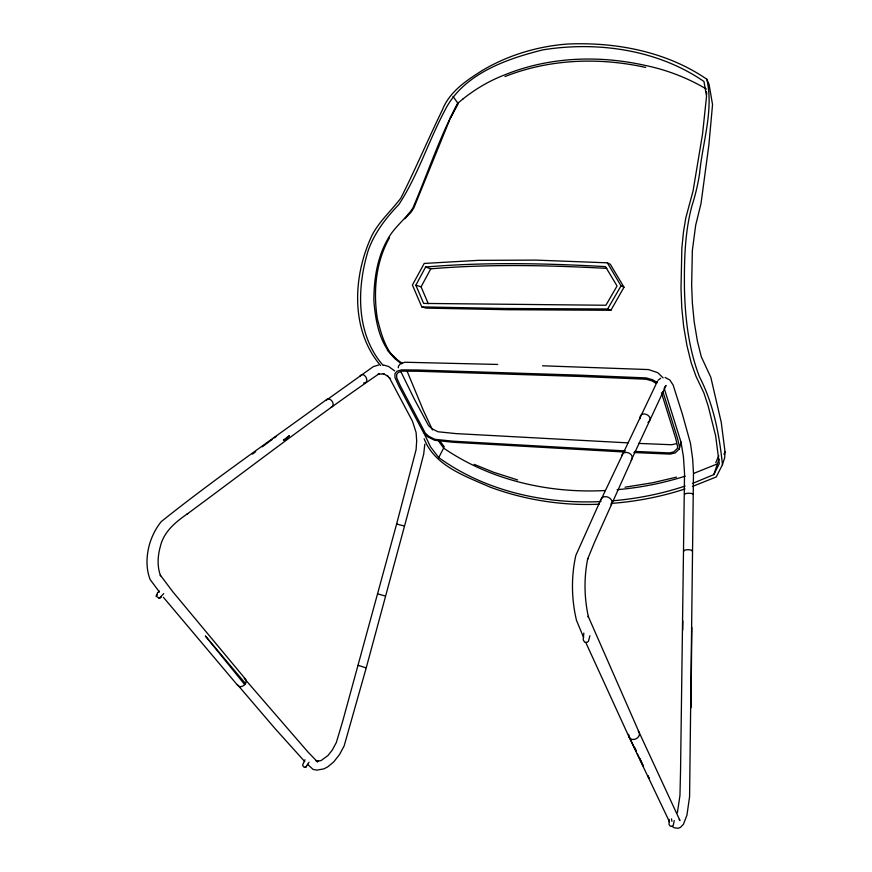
<?xml version="1.0" encoding="UTF-8"?>
<svg xmlns="http://www.w3.org/2000/svg" width="872" height="872" viewBox="0 0 872 872"><rect width="100%" height="100%" fill="white"/><g stroke="black" fill="none" stroke-linecap="round" stroke-linejoin="round"><path stroke-width="1.31" d="M672.061 826.34L674.209 827.779L678.056 828.28L680.531 827.31L683.452 824.247L686.94 815.146L689.578 796.757L693.48 473.115L692.673 459.097L690.45 443.194L682.351 414.091L673.13 385.021L669.849 380.018L665.063 377.423M690.984 707.813L691.834 627.426M682.831 620.908L682.711 630.053M380.552 365.553C350.043 329.703 352.909 275.672 372.082 235.178C379.396 221.107 391.43 210.643 400.826 198.14C415.475 169.19 428.076 139.258 442.289 110.101C449.494 91.582 466.433 80.486 482.51 70.338C508.256 55.099 537.403 46.369 567.192 44.058C615.49 41.845 666.513 51.513 706.843 79.243L709.089 84.486L712.544 104.596L708.914 144.61L701.023 203.459L695.671 225.281L692.357 250.449L691.649 285.286L692.401 303.532L694.221 322.051L697.371 340.974L701.273 356.735L710.811 377.282L721.253 422.353L725.046 452.001L724.687 457.691L722.452 464.7L716.261 476.951L692.466 486.456M424.817 444.208L423.694 454.127L418.68 473.627L366.24 667.821L344.146 745.931L339.524 754.531L333.704 761.932L327.73 766.87L323.904 768.864L316.907 770.129L313.092 769.409L307.576 764.363M669.162 819.418L669.02 824.313L670.187 826.187L672.345 826.296L673.26 825.392L674.23 820.552M398.275 367.799L398.504 366.077L400.51 363.635L404.924 362.24L497.683 364.452M583.826 633.094L583.194 639.841L584.687 642.272L587.292 642.272L588.447 641.203L589.886 635.775M633.813 452.524L670.11 454.116L675.179 452.928L679.135 449.091L679.539 447.009L677.599 438.671L662.884 391.593M719.029 459.173L713.841 474.597L692.466 483.459M677.381 812.737L679.953 795.515L680.552 770.532L684.531 473.256L683.43 456.775L681.043 442.289L664.159 388.16M600.721 500.397L657.423 381.304M621.583 456.121C622.772 449.189 634.456 453.015 631.829 459.337L594.464 542.373L587.543 559.344L587.804 558.342C583.815 577.7 584.196 597.996 588.48 617.267L588.197 616.308L638.991 732.055L679.953 820.508L679.201 819.418M679.135 449.091L681.13 442.05M462.912 99.026L457.811 103.179L450.334 118.189L413.786 208.037L410.941 212.387L404.815 218.752M715.781 462.694L718.801 455.794M438.235 440.545L443.619 448.088L438.736 457.593C485.181 491.121 544.357 504.299 600.972 501.564M163.369 597.266L237.751 685.457C241.108 689.153 247.975 683.67 245.762 679.441L172.961 591.957L160.306 575.117L160.568 575.847C157.025 566.418 157.658 555.944 160.372 546.395C163.794 531.593 175.784 521.87 187.687 513.619L187.153 514.055C250.874 467.021 313.811 418.429 379.091 373.761L378.23 374.055L384.116 373.957L383.222 373.663L387.833 376.115L387.103 375.603L389.86 378.437L389.392 377.75L412.434 421.111L416.086 432.447L416.685 440.84L416.086 449.723L396.607 524.083L342.761 721.002L336.33 742.541L332.243 750.127L327.905 755.599L321.19 760.504L317.353 761.169L318.291 761.321L316.067 760.82L317.615 761.965L307.925 751.958L244.225 678.34M723.956 454.279L725.046 452.001M157.549 592.677L156.382 596.415L159.282 598.236L163.718 593.625M389.522 237.707C375.723 262.014 373.096 291.313 377.336 318.574C381.5 335.164 386.307 354.097 401.709 363.875M713.841 474.597L719.269 463.74L715.65 435.88L708.249 406.265L703.878 392.891L696.074 376.497L691.245 362.981L686.973 345.661L683.67 326.52L681.784 307.772L681.01 288.545L681.85 248.16L683.528 231.549L685.828 217.815L693.077 190.892L702.549 134.016L706.549 96.225L703.966 81.499C657.793 49.671 597.56 41.038 542.853 49.878C505.923 59.034 462.923 74.175 444.807 110.537C428.392 141.275 417.939 175.446 398.809 204.593C385.915 217.956 374.404 232.944 368.158 250.645C356.615 288.381 355.841 334.248 383.233 365.542M304.993 759.741L302.606 765.049L303.565 766.87L305.113 767.382L306.061 766.793L309.015 762.215M415.857 285.209L425.591 267.028C485.399 261.916 545.589 263.311 605.462 266.625L617.06 286.005L605.898 305.255L423.639 303.423L415.857 285.209L421.078 286.855L428.294 303.728M421.078 286.855L430.768 268.827C489.312 263.911 548.216 265.208 606.825 268.391M453.015 96.378L457.811 103.179C439.662 136.686 427.847 173.168 412.838 208.114C405.447 219.123 394.318 227.167 387.844 238.95C377.075 257.676 373.859 279.607 373.87 300.938C375.603 321.583 379.593 344.56 395.605 359.155M450.334 118.189L457.964 104.269L457.811 103.179M610.901 310.269L624.003 287.204L610.28 264.249L607.348 262.821L535.713 260.107L478.205 260.357L424.217 263.442L412.412 285.046L421.797 306.9L426.048 308.11L508.387 309.724L610.901 310.269L607.653 308.993L504.714 308.47L421.797 306.9M607.653 308.993L621.017 285.853L607.348 262.821M325.91 400.531L373.325 366.6L378.513 365.063M359.863 376.279C363.886 370.153 370.971 382.895 363.613 383.015M631.164 460.362L666.066 385.457L664.856 386.71M611.01 504.714C615.338 498.958 604.034 493.16 601.026 499.22L575.836 555.41C571.073 576.686 571.433 599.184 576.49 620.363L583.619 637.497M157.93 592.546L159.238 591.031M658.066 380.29L660.671 378.241M648.005 422.408C655.613 416.271 639.525 408.913 639.972 418.734M252.422 454.138L255.692 451.696M262.254 446.824L272.086 439.51M274.266 437.886L276.446 436.262M716.904 464.089L693.774 473.376M676.16 443.695L671.789 444.742L638.533 443.401M504.997 76.54C549.567 58.893 599.129 57.16 645.662 67.427M692.041 551.093C693.774 549.458 683.277 549.186 684.16 550.908M685.218 476.156C663.145 483.186 640.168 487.699 617.104 489.683M685.12 486.031C661.793 493.825 637.399 498.675 612.907 500.757M685.032 488.952C661.139 496.724 636.189 501.629 611.13 503.406M331 407.344C335.971 405.665 331.371 397.305 327.033 399.223C271.639 439.826 214.872 478.684 161.244 521.609C155.957 528.116 152.142 535.702 149.69 543.692C146.333 555.355 145.722 568.184 150.18 579.64L159.489 592.077M692.63 494.38C694.265 492.92 684.051 492.865 684.847 494.348M676.519 477.148L652.605 482.75L625.028 487.197M605.212 490.522C548.859 493.585 490.478 480.276 443.619 448.088M599.151 504.201C562.037 505.869 524.661 499.918 489.824 487.012C465.267 476.068 434.725 466.019 424.141 438.769M542.558 365.793L648.637 369.575L657.826 372.726L663.123 377.87M627.905 442.867L455.947 433.602L437.962 431.76L432.043 428.806L428.544 425.591L414.015 398.515L400.771 371.418M625.377 450.911L452.808 441.167L434.757 439.281L428.806 436.327L425.296 433.112L400.444 386.089L396.706 377.849L396.673 374.415L398.384 372.366L402.286 371.145L418.026 371.254L579.575 376.442L646.119 379.233L652.005 380.89L656.049 383.32M634.707 451.413L669.434 452.917L673.816 451.881L677.293 448.502L677.642 446.693L675.735 438.54L661.434 392.771M624.483 452.023L453.331 442.289L434.67 440.284L427.869 436.916L423.847 433.231L398.809 385.991L394.983 377.587L394.951 373.696L396.956 371.265L401.382 369.892L417.361 369.99L579.095 375.123L646.01 377.903L652.692 379.778L657.455 382.655M404.183 525.958L396.607 524.083L397.218 524.312M385.282 595.99L377.87 593.952M365.75 667.778L358.185 665.314L358.774 665.609M383.68 365.03L388.585 366.491L394.689 370.905M517.619 479.938L493.792 472.33L474.161 464.34M425.591 267.028L430.768 268.827M621.017 285.853L624.003 287.204M706.429 89.031L699.715 85.249A204.31 197.944 71.8 0 0 645.672 65.52C599.173 55.012 549.513 56.735 505.052 74.719A202.184 175.545 78.4 0 0 462.901 99.016M387.321 350.217L397.425 359.863L402.199 363.319M304.775 761.605L274.865 728.371L237.38 684.564M245.501 683.561L205.356 635.95L244.727 684.596M438.736 457.593L430.55 446.878L424.348 433.962M439.739 440.774L444.339 446.911M638.26 730.998C643.046 736.6 632.189 743.293 628.995 736.862L585.733 642.37M669.445 821.729L628.995 736.862L628.614 734.322M628.625 735.63L636.178 751.392M637.345 753.822L643.154 765.943M634.838 747.686L635.971 750.116M639.939 758.629L643.34 765.91M432.501 429.961L423.356 410.363L406.81 370.524M706.843 79.243C713.874 110.352 702.57 142.147 699.627 173.201C697.949 184.363 695.322 195.295 691.878 206.043C684.716 232.813 684.215 260.761 684.433 288.294C685.13 318.236 688.629 348.593 699.409 376.715C713.503 403.878 719.346 434.474 722.452 464.7M671.505 818.873L671.92 821.271M706.364 91.56L706.8 94.198M156.557 595.107L156.382 596.415L156.644 594.562L156.557 595.107M289.297 435.771L285.199 439.902L283.4 440.12L289.297 435.771M306.366 766.433L305.113 767.382L306.366 766.433M160.906 597.244L159.282 598.236L160.906 597.244M648.975 778.075L647.809 775.644L648.997 778.064"/></g></svg>
